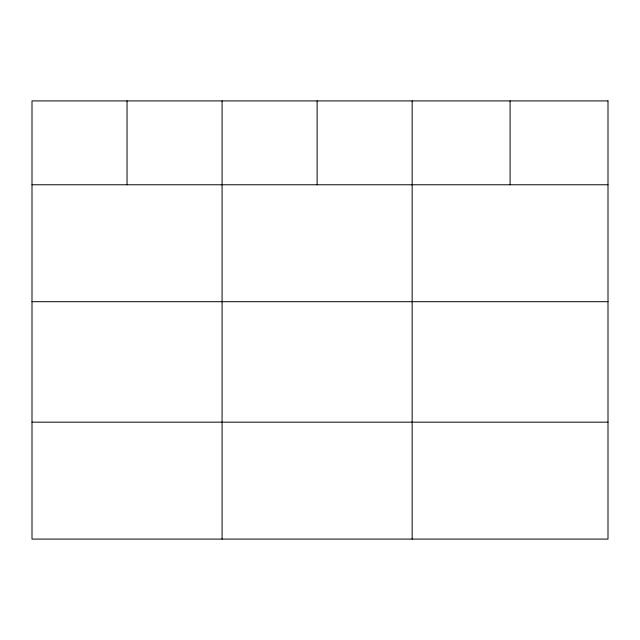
<?xml version="1.0" encoding="UTF-8"?>
<svg xmlns="http://www.w3.org/2000/svg" width="640" height="640" viewBox="0 0 640 640"><rect width="100%" height="100%" fill="white"/><g stroke="black" fill="none" stroke-linecap="round" stroke-linejoin="round"><path stroke-width="0.96" d="M32 184.768L608 184.768M32 301.696L608 301.696M32 422.168L608 422.168M510.08 100.912L510.08 184.768M412.16 100.912L412.16 539.088M317.12 100.912L317.12 184.768M222.08 100.912L222.08 539.088M127.04 100.912L127.04 184.768M608 100.912L32 100.912L32 539.088L608 539.088L608 100.912"/></g></svg>
